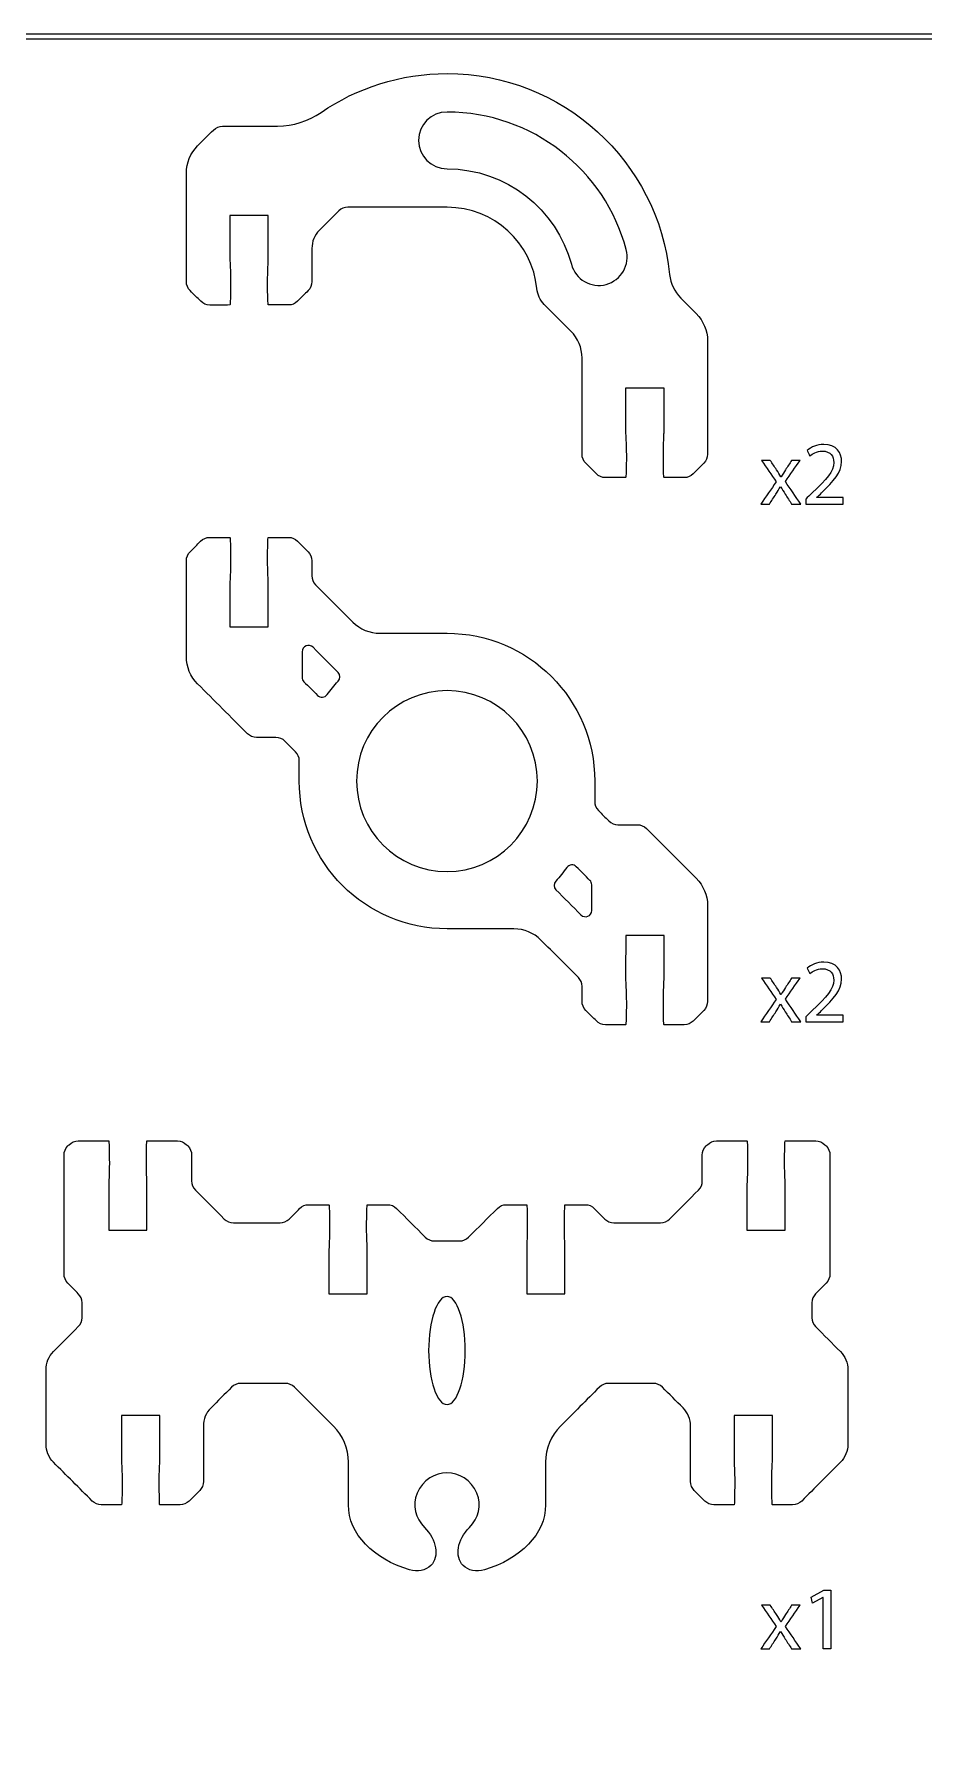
# Model space of a CAD drawing. Extents: x 0 to 440, y 200 to 450.
# Drawn here: x 232.9 to 302.6, y 315.9 to 450 of the extents above; entities that cross this region are included whole.
import ezdxf

# ---------------------------------------------------------------- set-up
doc = ezdxf.new("R2010")
doc.units = 0
doc.header["$MEASUREMENT"] = 0
doc.layers.add('DEFAULT', color=18, linetype='CONTINUOUS')

msp = doc.modelspace()

# ---------------------------------------------------------------- linework, layer by layer
at = {"layer": 'DEFAULT', "color": 1}
for points in [[(440, 450), (0, 450), (0, 200), (440, 200)], [(439.65, 200.35), (0.35, 200.35), (0.35, 449.65), (439.65, 449.65)]]:
    msp.add_lwpolyline(points, close=True, dxfattribs=at)
at = {"layer": 'DEFAULT', "color": 18}
msp.add_lwpolyline([(294.68, 327.57), (294.66, 327.57), (293.86, 327.14), (293.74, 327.61), (294.75, 328.15), (295.28, 328.15), (295.28, 323.56), (294.68, 323.56)], close=True, dxfattribs=at)
at = {"layer": 'DEFAULT', "color": 1}
for points, knots in [([(272.84, 428.84), (273.53, 428.14), (274.23, 427.45), (274.92, 426.76), (275.48, 426.2), (275.8, 425.43), (275.8, 424.64), (275.8, 422.13), (275.8, 419.62), (275.8, 417.11), (275.8, 416.84), (275.9, 416.59), (276.09, 416.4), (276.37, 416.13), (276.64, 415.85), (276.92, 415.57), (277.11, 415.39), (277.36, 415.28), (277.63, 415.28), (278.16, 415.28), (278.68, 415.28), (279.21, 415.28), (279.24, 415.28), (279.27, 416.07), (279.27, 417.03), (279.27, 418), (279.21, 418.69), (279.21, 418.78), (279.21, 419.95), (279.21, 421.12), (279.21, 422.28), (280.21, 422.28), (281.21, 422.28), (282.22, 422.28), (282.22, 421.12), (282.22, 419.95), (282.22, 418.78), (282.22, 418.69), (282.17, 418), (282.17, 417.03), (282.17, 416.07), (282.19, 415.28), (282.22, 415.28), (282.74, 415.28), (283.27, 415.28), (283.8, 415.28), (284.07, 415.28), (284.32, 415.39), (284.51, 415.58), (284.78, 415.85), (285.06, 416.13), (285.34, 416.41), (285.52, 416.59), (285.63, 416.85), (285.63, 417.11), (285.63, 420.07), (285.63, 423.04), (285.63, 426), (285.63, 426.79), (285.31, 427.56), (284.75, 428.12), (284.34, 428.53), (283.94, 428.93), (283.53, 429.34), (283.03, 429.84), (282.74, 430.49), (282.66, 431.19), (281.76, 440.02), (274.3, 446.92), (265.22, 446.92), (261.56, 446.92), (258.16, 445.8), (255.35, 443.88), (254.34, 443.19), (253.16, 442.8), (251.94, 442.8), (250.5, 442.8), (249.07, 442.8), (247.63, 442.8), (247.37, 442.8), (247.11, 442.69), (246.92, 442.5), (246.51, 442.09), (246.09, 441.67), (245.68, 441.26), (245.11, 440.69), (244.8, 439.93), (244.8, 439.13), (244.8, 436.3), (244.8, 433.46), (244.8, 430.62), (244.8, 430.36), (244.9, 430.1), (245.09, 429.92), (245.37, 429.64), (245.64, 429.36), (245.92, 429.09), (246.11, 428.9), (246.36, 428.79), (246.63, 428.79), (247.15, 428.79), (247.68, 428.79), (248.21, 428.8), (248.24, 428.8), (248.26, 429.58), (248.26, 430.55), (248.26, 431.51), (248.21, 432.21), (248.21, 432.3), (248.21, 433.46), (248.21, 434.63), (248.21, 435.8), (249.21, 435.8), (250.21, 435.8), (251.21, 435.8), (251.21, 434.63), (251.21, 433.46), (251.21, 432.3), (251.21, 432.21), (251.16, 431.51), (251.16, 430.55), (251.16, 429.58), (251.19, 428.8), (251.21, 428.8), (251.74, 428.8), (252.27, 428.8), (252.8, 428.8), (253.06, 428.8), (253.32, 428.9), (253.51, 429.09), (253.78, 429.37), (254.06, 429.64), (254.34, 429.92), (254.52, 430.11), (254.63, 430.36), (254.63, 430.63), (254.63, 431.49), (254.63, 432.36), (254.63, 433.23), (254.63, 433.76), (254.84, 434.27), (255.21, 434.64), (255.72, 435.15), (256.23, 435.66), (256.74, 436.17), (256.93, 436.36), (257.18, 436.46), (257.45, 436.46), (260.04, 436.46), (262.63, 436.46), (265.22, 436.45), (268.89, 436.45), (271.91, 433.66), (272.26, 430.08), (272.31, 429.61), (272.51, 429.17), (272.84, 428.84)], [1, 1, 1, 1, 9.324769, 9.324769, 9.324769, 10.324769, 10.324769, 10.324769, 31.665769, 31.665769, 31.665769, 32.665769, 32.665769, 32.665769, 35.989171, 35.989171, 35.989171, 36.989171, 36.989171, 36.989171, 41.495171, 41.495171, 41.495171, 42.495171, 42.495171, 42.495171, 43.495171, 43.495171, 43.495171, 53.415171, 53.415171, 53.415171, 61.925171, 61.925171, 61.925171, 71.845171, 71.845171, 71.845171, 72.845171, 72.845171, 72.845171, 73.845171, 73.845171, 73.845171, 78.341171, 78.341171, 78.341171, 79.341171, 79.341171, 79.341171, 82.664573, 82.664573, 82.664573, 83.664573, 83.664573, 83.664573, 108.848573, 108.848573, 108.848573, 109.848573, 109.848573, 109.848573, 114.747408, 114.747408, 114.747408, 115.747408, 115.747408, 115.747408, 116.747408, 116.747408, 116.747408, 117.747408, 117.747408, 117.747408, 118.747408, 118.747408, 118.747408, 130.950408, 130.950408, 130.950408, 131.950408, 131.950408, 131.950408, 136.95531, 136.95531, 136.95531, 137.95531, 137.95531, 137.95531, 162.07931, 162.07931, 162.07931, 163.07931, 163.07931, 163.07931, 166.402712, 166.402712, 166.402712, 167.402712, 167.402712, 167.402712, 171.908712, 171.908712, 171.908712, 172.908712, 172.908712, 172.908712, 173.908712, 173.908712, 173.908712, 183.828712, 183.828712, 183.828712, 192.338712, 192.338712, 192.338712, 202.258712, 202.258712, 202.258712, 203.258712, 203.258712, 203.258712, 204.258712, 204.258712, 204.258712, 208.754712, 208.754712, 208.754712, 209.754712, 209.754712, 209.754712, 213.078114, 213.078114, 213.078114, 214.078114, 214.078114, 214.078114, 221.448114, 221.448114, 221.448114, 222.448114, 222.448114, 222.448114, 228.563175, 228.563175, 228.563175, 229.563175, 229.563175, 229.563175, 251.596183, 251.596183, 251.596183, 252.596183, 252.596183, 252.596183, 253.596183, 253.596183, 253.596183, 253.596183]), ([(277.69, 430.41), (276.5, 430.09), (275.28, 430.8), (274.96, 431.99), (273.81, 436.29), (269.88, 439.46), (265.22, 439.46), (263.99, 439.46), (262.99, 440.46), (262.99, 441.69), (262.99, 442.92), (263.99, 443.91), (265.22, 443.91), (271.93, 443.91), (277.6, 439.34), (279.26, 433.14), (279.58, 431.95), (278.87, 430.73), (277.69, 430.41)], [1, 1, 1, 1, 2, 2, 2, 3, 3, 3, 4, 4, 4, 5, 5, 5, 6, 6, 6, 7, 7, 7, 7]), ([(280.14, 388.1), (279.63, 388.1), (279.12, 388.1), (278.61, 388.1), (278.35, 388.1), (278.09, 388.2), (277.9, 388.39), (277.63, 388.67), (277.35, 388.94), (277.08, 389.22), (276.89, 389.41), (276.79, 389.66), (276.79, 389.93), (276.79, 390.46), (276.79, 390.99), (276.79, 391.52), (276.79, 397.91), (271.61, 403.09), (265.22, 403.09), (263.46, 403.09), (261.71, 403.09), (259.96, 403.09), (259.17, 403.09), (258.4, 403.4), (257.84, 403.97), (256.87, 404.94), (255.89, 405.92), (254.92, 406.89), (254.73, 407.08), (254.62, 407.33), (254.62, 407.6), (254.62, 407.99), (254.62, 408.38), (254.62, 408.77), (254.62, 409.04), (254.52, 409.29), (254.33, 409.48), (254.06, 409.75), (253.78, 410.03), (253.5, 410.31), (253.32, 410.49), (253.06, 410.6), (252.8, 410.6), (252.27, 410.6), (251.74, 410.6), (251.21, 410.6), (251.18, 410.6), (251.16, 409.82), (251.16, 408.85), (251.16, 407.88), (251.21, 407.19), (251.21, 407.1), (251.21, 405.93), (251.21, 404.77), (251.21, 403.6), (250.21, 403.6), (249.21, 403.6), (248.21, 403.6), (248.21, 404.77), (248.21, 405.93), (248.21, 407.1), (248.21, 407.19), (248.26, 407.88), (248.26, 408.85), (248.26, 409.82), (248.24, 410.6), (248.21, 410.6), (247.68, 410.6), (247.15, 410.6), (246.62, 410.6), (246.36, 410.6), (246.1, 410.49), (245.91, 410.31), (245.64, 410.03), (245.36, 409.75), (245.09, 409.48), (244.9, 409.29), (244.8, 409.04), (244.8, 408.77), (244.8, 406.26), (244.8, 403.76), (244.8, 401.25), (244.8, 400.46), (245.11, 399.69), (245.68, 399.13), (246.98, 397.83), (248.28, 396.53), (249.58, 395.22), (249.77, 395.04), (250.03, 394.93), (250.29, 394.93), (250.8, 394.93), (251.31, 394.93), (251.81, 394.93), (252.08, 394.93), (252.33, 394.83), (252.52, 394.64), (252.8, 394.36), (253.07, 394.09), (253.35, 393.81), (253.54, 393.62), (253.64, 393.37), (253.64, 393.1), (253.64, 392.57), (253.64, 392.05), (253.64, 391.52), (253.64, 385.13), (258.82, 379.95), (265.22, 379.95), (266.96, 379.94), (268.71, 379.94), (270.46, 379.94), (271.26, 379.94), (272.02, 379.63), (272.58, 379.06), (273.56, 378.09), (274.53, 377.11), (275.51, 376.14), (275.7, 375.95), (275.8, 375.7), (275.8, 375.43), (275.8, 375.04), (275.8, 374.65), (275.8, 374.26), (275.8, 374), (275.91, 373.74), (276.09, 373.55), (276.37, 373.28), (276.64, 373), (276.92, 372.73), (277.11, 372.54), (277.36, 372.43), (277.63, 372.43), (278.16, 372.43), (278.68, 372.43), (279.21, 372.43), (279.24, 372.43), (279.27, 373.21), (279.27, 374.18), (279.27, 375.15), (279.21, 375.84), (279.21, 375.93), (279.21, 377.1), (279.22, 378.26), (279.22, 379.43), (280.22, 379.43), (281.22, 379.43), (282.22, 379.43), (282.22, 378.26), (282.22, 377.1), (282.22, 375.93), (282.22, 375.84), (282.17, 375.15), (282.17, 374.18), (282.17, 373.21), (282.19, 372.43), (282.22, 372.43), (282.74, 372.43), (283.27, 372.43), (283.8, 372.43), (284.07, 372.43), (284.32, 372.54), (284.51, 372.72), (284.78, 373), (285.06, 373.28), (285.34, 373.55), (285.52, 373.74), (285.63, 374), (285.63, 374.26), (285.63, 376.77), (285.63, 379.27), (285.63, 381.78), (285.63, 382.58), (285.31, 383.34), (284.75, 383.9), (283.45, 385.2), (282.15, 386.5), (280.84, 387.81), (280.66, 387.99), (280.4, 388.1), (280.14, 388.1)], [17.660295, 17.660295, 17.660295, 17.660295, 21.980295, 21.980295, 21.980295, 22.980295, 22.980295, 22.980295, 26.295922, 26.295922, 26.295922, 27.295922, 27.295922, 27.295922, 31.802922, 31.802922, 31.802922, 32.802922, 32.802922, 32.802922, 47.690922, 47.690922, 47.690922, 48.690922, 48.690922, 48.690922, 60.413338, 60.413338, 60.413338, 61.413338, 61.413338, 61.413338, 64.734338, 64.734338, 64.734338, 65.734338, 65.734338, 65.734338, 69.056326, 69.056326, 69.056326, 70.056326, 70.056326, 70.056326, 74.552326, 74.552326, 74.552326, 75.552326, 75.552326, 75.552326, 76.552326, 76.552326, 76.552326, 86.472326, 86.472326, 86.472326, 94.982326, 94.982326, 94.982326, 104.902326, 104.902326, 104.902326, 105.902326, 105.902326, 105.902326, 106.902326, 106.902326, 106.902326, 111.396326, 111.396326, 111.396326, 112.396326, 112.396326, 112.396326, 115.711953, 115.711953, 115.711953, 116.711953, 116.711953, 116.711953, 138.024953, 138.024953, 138.024953, 139.024953, 139.024953, 139.024953, 154.684541, 154.684541, 154.684541, 155.684541, 155.684541, 155.684541, 160.004541, 160.004541, 160.004541, 161.004541, 161.004541, 161.004541, 164.320875, 164.320875, 164.320875, 165.320875, 165.320875, 165.320875, 169.818875, 169.818875, 169.818875, 170.828875, 170.828875, 170.828875, 185.708877, 185.708877, 185.708877, 186.708877, 186.708877, 186.708877, 198.432707, 198.432707, 198.432707, 199.432707, 199.432707, 199.432707, 202.756707, 202.756707, 202.756707, 203.756707, 203.756707, 203.756707, 207.073041, 207.073041, 207.073041, 208.073041, 208.073041, 208.073041, 212.567041, 212.567041, 212.567041, 213.567041, 213.567041, 213.567041, 214.567041, 214.567041, 214.567041, 224.486046, 224.486046, 224.486046, 232.996046, 232.996046, 232.996046, 242.915051, 242.915051, 242.915051, 243.915051, 243.915051, 243.915051, 244.915051, 244.915051, 244.915051, 249.411051, 249.411051, 249.411051, 250.411051, 250.411051, 250.411051, 253.733038, 253.733038, 253.733038, 254.733038, 254.733038, 254.733038, 276.044038, 276.044038, 276.044038, 277.044038, 277.044038, 277.044038, 292.704333, 292.704333, 292.704333, 293.704333, 293.704333, 293.704333, 293.704333]), ([(255.07, 398.23), (254.72, 398.58), (254.36, 398.94), (254.01, 399.29), (253.92, 399.38), (253.86, 399.51), (253.86, 399.64), (253.86, 400.31), (253.86, 400.97), (253.86, 401.64), (253.86, 402.08), (254.4, 402.31), (254.72, 401.99), (255.37, 401.34), (256.02, 400.68), (256.68, 400.03), (256.87, 399.84), (256.87, 399.54), (256.68, 399.34), (256.38, 399), (256.09, 398.65), (255.82, 398.29), (255.65, 398.04), (255.29, 398.02), (255.07, 398.23)], [0, 0, 0, 0, 4.253957, 4.253957, 4.253957, 5.253957, 5.253957, 5.253957, 10.904957, 10.904957, 10.904957, 11.904957, 11.904957, 11.904957, 19.76657, 19.76657, 19.76657, 20.76657, 20.76657, 20.76657, 21.76657, 21.76657, 21.76657, 22.76657, 22.76657, 22.76657, 22.76657]), ([(265.22, 384.43), (261.3, 384.43), (258.13, 387.6), (258.13, 391.52), (258.13, 395.43), (261.3, 398.6), (265.22, 398.6), (269.12, 398.6), (272.3, 395.43), (272.3, 391.52), (272.3, 387.6), (269.12, 384.43), (265.22, 384.43)], [1, 1, 1, 1, 2, 2, 2, 3, 3, 3, 4, 4, 4, 5, 5, 5, 5]), ([(275.71, 381.04), (275.06, 381.69), (274.4, 382.35), (273.75, 383), (273.56, 383.19), (273.56, 383.49), (273.74, 383.69), (274.05, 384.03), (274.33, 384.38), (274.6, 384.75), (274.78, 384.99), (275.14, 385.02), (275.35, 384.8), (275.71, 384.45), (276.06, 384.09), (276.42, 383.74), (276.51, 383.65), (276.56, 383.52), (276.56, 383.39), (276.56, 382.72), (276.56, 382.06), (276.56, 381.39), (276.56, 380.95), (276.03, 380.72), (275.71, 381.04)], [0, 0, 0, 0, 7.861613, 7.861613, 7.861613, 8.861613, 8.861613, 8.861613, 9.861613, 9.861613, 9.861613, 10.861613, 10.861613, 10.861613, 15.126883, 15.126883, 15.126883, 16.126883, 16.126883, 16.126883, 21.776883, 21.776883, 21.776883, 22.776883, 22.776883, 22.776883, 22.776883]), ([(293.8, 349.49), (293.8, 349.88), (293.8, 350.27), (293.8, 350.66), (293.8, 350.93), (293.91, 351.18), (294.1, 351.37), (294.37, 351.65), (294.65, 351.92), (294.93, 352.2), (295.11, 352.39), (295.22, 352.64), (295.22, 352.91), (295.22, 356.02), (295.22, 359.12), (295.22, 362.23), (295.22, 362.5), (295.11, 362.75), (294.93, 362.94), (294.89, 362.97), (294.86, 363.01), (294.82, 363.04), (294.63, 363.23), (294.38, 363.34), (294.11, 363.34), (293.31, 363.34), (292.52, 363.34), (291.72, 363.34), (291.69, 363.34), (291.67, 362.55), (291.67, 361.59), (291.67, 360.62), (291.72, 360.17), (291.72, 359.84), (291.72, 358.67), (291.72, 357.51), (291.72, 356.34), (290.72, 356.34), (289.72, 356.34), (288.72, 356.34), (288.72, 357.51), (288.72, 358.67), (288.72, 359.84), (288.72, 360.17), (288.77, 360.62), (288.77, 361.59), (288.77, 362.55), (288.75, 363.34), (288.72, 363.34), (287.92, 363.34), (287.12, 363.34), (286.33, 363.34), (286.06, 363.34), (285.81, 363.23), (285.62, 363.04), (285.58, 363.01), (285.55, 362.98), (285.52, 362.94), (285.33, 362.75), (285.22, 362.5), (285.22, 362.23), (285.22, 361.55), (285.22, 360.88), (285.22, 360.2), (285.22, 359.93), (285.12, 359.68), (284.93, 359.49), (284.17, 358.74), (283.42, 357.98), (282.66, 357.22), (282.47, 357.04), (282.22, 356.93), (281.95, 356.93), (280.73, 356.93), (279.51, 356.93), (278.29, 356.93), (278.03, 356.93), (277.77, 357.04), (277.59, 357.22), (277.31, 357.5), (277.03, 357.77), (276.76, 358.05), (276.57, 358.24), (276.32, 358.34), (276.05, 358.34), (275.52, 358.34), (274.99, 358.34), (274.46, 358.34), (274.44, 358.34), (274.42, 357.56), (274.42, 356.6), (274.42, 355.63), (274.46, 355.18), (274.46, 354.85), (274.46, 353.68), (274.46, 352.51), (274.46, 351.35), (273.46, 351.35), (272.46, 351.35), (271.46, 351.35), (271.46, 352.51), (271.46, 353.68), (271.46, 354.85), (271.46, 355.18), (271.51, 355.63), (271.51, 356.6), (271.51, 357.56), (271.49, 358.34), (271.46, 358.34), (270.93, 358.34), (270.41, 358.34), (269.88, 358.34), (269.61, 358.34), (269.36, 358.24), (269.17, 358.05), (268.42, 357.3), (267.66, 356.55), (266.91, 355.8), (266.72, 355.61), (266.47, 355.5), (266.21, 355.5), (265.54, 355.5), (264.88, 355.5), (264.22, 355.5), (263.96, 355.5), (263.7, 355.61), (263.51, 355.8), (262.76, 356.55), (262.01, 357.3), (261.26, 358.05), (261.07, 358.24), (260.82, 358.34), (260.55, 358.34), (260.02, 358.34), (259.5, 358.34), (258.97, 358.34), (258.94, 358.34), (258.92, 357.56), (258.92, 356.6), (258.92, 355.63), (258.97, 355.18), (258.97, 354.85), (258.97, 353.68), (258.97, 352.51), (258.97, 351.35), (257.97, 351.35), (256.97, 351.35), (255.97, 351.35), (255.97, 352.51), (255.97, 353.68), (255.97, 354.85), (255.97, 355.18), (256.02, 355.63), (256.01, 356.6), (256.01, 357.56), (255.99, 358.34), (255.97, 358.34), (255.44, 358.34), (254.91, 358.34), (254.38, 358.34), (254.11, 358.34), (253.86, 358.24), (253.67, 358.05), (253.4, 357.77), (253.12, 357.5), (252.84, 357.22), (252.66, 357.04), (252.4, 356.93), (252.14, 356.93), (250.92, 356.93), (249.7, 356.93), (248.48, 356.93), (248.21, 356.93), (247.96, 357.04), (247.77, 357.22), (247.01, 357.98), (246.26, 358.74), (245.5, 359.49), (245.31, 359.68), (245.21, 359.93), (245.21, 360.2), (245.21, 360.88), (245.21, 361.55), (245.21, 362.23), (245.21, 362.5), (245.1, 362.75), (244.91, 362.94), (244.88, 362.98), (244.85, 363.01), (244.81, 363.04), (244.62, 363.23), (244.37, 363.34), (244.1, 363.34), (243.31, 363.34), (242.51, 363.34), (241.71, 363.34), (241.68, 363.34), (241.66, 362.55), (241.66, 361.59), (241.66, 360.62), (241.71, 360.17), (241.71, 359.84), (241.71, 358.67), (241.71, 357.51), (241.71, 356.34), (240.71, 356.34), (239.71, 356.34), (238.71, 356.34), (238.71, 357.51), (238.71, 358.67), (238.71, 359.84), (238.71, 360.17), (238.76, 360.62), (238.76, 361.59), (238.76, 362.55), (238.74, 363.34), (238.71, 363.34), (237.91, 363.34), (237.11, 363.34), (236.32, 363.34), (236.05, 363.34), (235.8, 363.23), (235.61, 363.04), (235.58, 363.01), (235.54, 362.98), (235.51, 362.94), (235.32, 362.75), (235.21, 362.5), (235.21, 362.23), (235.21, 359.12), (235.21, 356.02), (235.21, 352.91), (235.21, 352.64), (235.32, 352.39), (235.5, 352.2), (235.78, 351.92), (236.06, 351.65), (236.33, 351.37), (236.52, 351.18), (236.63, 350.93), (236.63, 350.66), (236.63, 350.27), (236.63, 349.88), (236.63, 349.49), (236.63, 349.23), (236.52, 348.97), (236.33, 348.79), (235.68, 348.14), (235.03, 347.49), (234.38, 346.84), (234.01, 346.46), (233.8, 345.95), (233.8, 345.42), (233.8, 343.48), (233.8, 341.53), (233.8, 339.58), (233.8, 339.05), (234.01, 338.55), (234.38, 338.17), (235.39, 337.16), (236.41, 336.15), (237.42, 335.13), (237.61, 334.95), (237.86, 334.84), (238.13, 334.84), (238.66, 334.84), (239.18, 334.84), (239.71, 334.84), (239.74, 334.84), (239.76, 335.62), (239.76, 336.59), (239.76, 337.56), (239.71, 338), (239.71, 338.34), (239.71, 339.51), (239.71, 340.67), (239.71, 341.84), (240.71, 341.84), (241.71, 341.84), (242.71, 341.84), (242.71, 340.67), (242.71, 339.51), (242.71, 338.34), (242.71, 338), (242.67, 337.56), (242.67, 336.59), (242.67, 335.62), (242.69, 334.84), (242.71, 334.84), (243.24, 334.84), (243.77, 334.84), (244.3, 334.84), (244.57, 334.84), (244.82, 334.95), (245.01, 335.13), (245.28, 335.41), (245.56, 335.69), (245.84, 335.96), (246.02, 336.15), (246.13, 336.4), (246.13, 336.67), (246.13, 338.12), (246.13, 339.56), (246.13, 341.01), (246.13, 341.54), (246.34, 342.05), (246.71, 342.42), (247.26, 342.97), (247.8, 343.51), (248.34, 344.05), (248.53, 344.24), (248.78, 344.35), (249.05, 344.35), (250.22, 344.35), (251.39, 344.35), (252.56, 344.35), (252.82, 344.35), (253.08, 344.24), (253.27, 344.05), (254.28, 343.04), (255.3, 342.02), (256.32, 341), (257.07, 340.25), (257.49, 339.24), (257.49, 338.18), (257.49, 337.06), (257.49, 335.95), (257.49, 334.84), (257.49, 332.55), (259.47, 330.58), (262.28, 329.75), (262.92, 329.56), (263.55, 329.69), (263.95, 330.09), (264.64, 330.77), (264.41, 332.11), (263.45, 333.07), (262.75, 333.78), (262.47, 334.82), (262.87, 335.74), (263.78, 337.88), (266.65, 337.88), (267.56, 335.74), (267.96, 334.82), (267.68, 333.78), (266.98, 333.07), (266.02, 332.11), (265.79, 330.77), (266.48, 330.09), (266.88, 329.69), (267.51, 329.56), (268.15, 329.75), (270.96, 330.58), (272.94, 332.55), (272.94, 334.84), (272.94, 335.95), (272.94, 337.06), (272.94, 338.18), (272.94, 339.24), (273.36, 340.25), (274.11, 341), (275.13, 342.02), (276.14, 343.04), (277.16, 344.05), (277.35, 344.24), (277.6, 344.35), (277.87, 344.35), (279.04, 344.35), (280.21, 344.35), (281.38, 344.35), (281.65, 344.35), (281.9, 344.24), (282.09, 344.05), (282.63, 343.51), (283.17, 342.97), (283.72, 342.43), (284.09, 342.05), (284.3, 341.54), (284.3, 341.01), (284.3, 339.56), (284.3, 338.12), (284.3, 336.67), (284.3, 336.4), (284.41, 336.15), (284.59, 335.96), (284.87, 335.69), (285.15, 335.41), (285.42, 335.13), (285.61, 334.95), (285.86, 334.84), (286.13, 334.84), (286.66, 334.84), (287.18, 334.84), (287.71, 334.84), (287.74, 334.84), (287.76, 335.62), (287.76, 336.59), (287.76, 337.56), (287.71, 338), (287.71, 338.34), (287.71, 339.51), (287.71, 340.67), (287.72, 341.84), (288.72, 341.84), (289.72, 341.84), (290.72, 341.84), (290.72, 340.67), (290.72, 339.51), (290.71, 338.34), (290.71, 338), (290.66, 337.56), (290.66, 336.59), (290.66, 335.62), (290.69, 334.84), (290.71, 334.84), (291.24, 334.84), (291.77, 334.84), (292.3, 334.84), (292.57, 334.84), (292.82, 334.95), (293.01, 335.13), (294.02, 336.15), (295.03, 337.16), (296.04, 338.17), (296.42, 338.55), (296.63, 339.05), (296.63, 339.58), (296.63, 341.53), (296.63, 343.48), (296.63, 345.42), (296.63, 345.95), (296.42, 346.46), (296.04, 346.84), (295.4, 347.49), (294.75, 348.14), (294.1, 348.79), (293.91, 348.97), (293.8, 349.23), (293.8, 349.49)], [1, 1, 1, 1, 4.322, 4.322, 4.322, 5.322, 5.322, 5.322, 8.645402, 8.645402, 8.645402, 9.645402, 9.645402, 9.645402, 36.077402, 36.077402, 36.077402, 37.077402, 37.077402, 37.077402, 37.501666, 37.501666, 37.501666, 38.501666, 38.501666, 38.501666, 45.281666, 45.281666, 45.281666, 46.281666, 46.281666, 46.281666, 47.281666, 47.281666, 47.281666, 57.201666, 57.201666, 57.201666, 65.711666, 65.711666, 65.711666, 75.631666, 75.631666, 75.631666, 76.631666, 76.631666, 76.631666, 77.631666, 77.631666, 77.631666, 84.407666, 84.407666, 84.407666, 85.407666, 85.407666, 85.407666, 85.826273, 85.826273, 85.826273, 86.826273, 86.826273, 86.826273, 92.582273, 92.582273, 92.582273, 93.582273, 93.582273, 93.582273, 102.675666, 102.675666, 102.675666, 103.675666, 103.675666, 103.675666, 114.049666, 114.049666, 114.049666, 115.049666, 115.049666, 115.049666, 118.368828, 118.368828, 118.368828, 119.368828, 119.368828, 119.368828, 123.866828, 123.866828, 123.866828, 124.866828, 124.866828, 124.866828, 125.866828, 125.866828, 125.866828, 135.786828, 135.786828, 135.786828, 144.296828, 144.296828, 144.296828, 154.216828, 154.216828, 154.216828, 155.216828, 155.216828, 155.216828, 156.216828, 156.216828, 156.216828, 160.713828, 160.713828, 160.713828, 161.713828, 161.713828, 161.713828, 170.75914, 170.75914, 170.75914, 171.75914, 171.75914, 171.75914, 177.38314, 177.38314, 177.38314, 178.38314, 178.38314, 178.38314, 187.428452, 187.428452, 187.428452, 188.428452, 188.428452, 188.428452, 192.915452, 192.915452, 192.915452, 193.915452, 193.915452, 193.915452, 194.915452, 194.915452, 194.915452, 204.835452, 204.835452, 204.835452, 213.345452, 213.345452, 213.345452, 223.265452, 223.265452, 223.265452, 224.265452, 224.265452, 224.265452, 225.265452, 225.265452, 225.265452, 229.763452, 229.763452, 229.763452, 230.763452, 230.763452, 230.763452, 234.082614, 234.082614, 234.082614, 235.082614, 235.082614, 235.082614, 245.456614, 245.456614, 245.456614, 246.456614, 246.456614, 246.456614, 255.550007, 255.550007, 255.550007, 256.550007, 256.550007, 256.550007, 262.306007, 262.306007, 262.306007, 263.306007, 263.306007, 263.306007, 263.724614, 263.724614, 263.724614, 264.724614, 264.724614, 264.724614, 271.494614, 271.494614, 271.494614, 272.494614, 272.494614, 272.494614, 273.494614, 273.494614, 273.494614, 283.414614, 283.414614, 283.414614, 291.924614, 291.924614, 291.924614, 301.844614, 301.844614, 301.844614, 302.844614, 302.844614, 302.844614, 303.844614, 303.844614, 303.844614, 310.620614, 310.620614, 310.620614, 311.620614, 311.620614, 311.620614, 312.039221, 312.039221, 312.039221, 313.039221, 313.039221, 313.039221, 339.465221, 339.465221, 339.465221, 340.465221, 340.465221, 340.465221, 343.788623, 343.788623, 343.788623, 344.788623, 344.788623, 344.788623, 348.109623, 348.109623, 348.109623, 349.109623, 349.109623, 349.109623, 356.918205, 356.918205, 356.918205, 357.918205, 357.918205, 357.918205, 374.470205, 374.470205, 374.470205, 375.470205, 375.470205, 375.470205, 387.646584, 387.646584, 387.646584, 388.646584, 388.646584, 388.646584, 393.142584, 393.142584, 393.142584, 394.142584, 394.142584, 394.142584, 395.142584, 395.142584, 395.142584, 405.062589, 405.062589, 405.062589, 413.572589, 413.572589, 413.572589, 423.492594, 423.492594, 423.492594, 424.492594, 424.492594, 424.492594, 425.492594, 425.492594, 425.492594, 429.988594, 429.988594, 429.988594, 430.988594, 430.988594, 430.988594, 434.311996, 434.311996, 434.311996, 435.311996, 435.311996, 435.311996, 447.623996, 447.623996, 447.623996, 448.623996, 448.623996, 448.623996, 455.144942, 455.144942, 455.144942, 456.144942, 456.144942, 456.144942, 466.103942, 466.103942, 466.103942, 467.103942, 467.103942, 467.103942, 479.335475, 479.335475, 479.335475, 480.335475, 480.335475, 480.335475, 489.788475, 489.788475, 489.788475, 490.788475, 490.788475, 490.788475, 491.788475, 491.788475, 491.788475, 492.788475, 492.788475, 492.788475, 493.788475, 493.788475, 493.788475, 494.788475, 494.788475, 494.788475, 495.788475, 495.788475, 495.788475, 496.788475, 496.788475, 496.788475, 497.788475, 497.788475, 497.788475, 498.788475, 498.788475, 498.788475, 508.241475, 508.241475, 508.241475, 509.241475, 509.241475, 509.241475, 521.473008, 521.473008, 521.473008, 522.473008, 522.473008, 522.473008, 532.434008, 532.434008, 532.434008, 533.434008, 533.434008, 533.434008, 539.959898, 539.959898, 539.959898, 540.959898, 540.959898, 540.959898, 553.269898, 553.269898, 553.269898, 554.269898, 554.269898, 554.269898, 557.5933, 557.5933, 557.5933, 558.5933, 558.5933, 558.5933, 563.0793, 563.0793, 563.0793, 564.0793, 564.0793, 564.0793, 565.0793, 565.0793, 565.0793, 574.999305, 574.999305, 574.999305, 583.509305, 583.509305, 583.509305, 593.42931, 593.42931, 593.42931, 594.42931, 594.42931, 594.42931, 595.42931, 595.42931, 595.42931, 599.93431, 599.93431, 599.93431, 600.93431, 600.93431, 600.93431, 613.103619, 613.103619, 613.103619, 614.103619, 614.103619, 614.103619, 630.658619, 630.658619, 630.658619, 631.658619, 631.658619, 631.658619, 639.464371, 639.464371, 639.464371, 640.464371, 640.464371, 640.464371, 640.464371]), ([(265.22, 342.69), (264.42, 342.69), (263.78, 344.59), (263.78, 346.92), (263.78, 349.25), (264.42, 351.15), (265.22, 351.15), (266.01, 351.15), (266.65, 349.25), (266.65, 346.92), (266.65, 344.59), (266.01, 342.69), (265.22, 342.69)], [1, 1, 1, 1, 2, 2, 2, 3, 3, 3, 4, 4, 4, 5, 5, 5, 5])]:
    msp.add_open_spline(points, degree=3, knots=knots, dxfattribs=at)
at = {"layer": 'DEFAULT', "color": 18}
for points, knots in [([(293.33, 413.21), (293.33, 413.34), (293.33, 413.46), (293.33, 413.59), (293.49, 413.75), (293.65, 413.91), (293.81, 414.06), (294.99, 415.18), (295.52, 415.77), (295.52, 416.46), (295.52, 416.93), (295.3, 417.36), (294.61, 417.36), (294.2, 417.36), (293.85, 417.15), (293.64, 416.97), (293.57, 417.12), (293.51, 417.26), (293.44, 417.41), (293.76, 417.68), (294.21, 417.88), (294.74, 417.88), (295.73, 417.88), (296.14, 417.2), (296.14, 416.54), (296.14, 415.69), (295.53, 415.01), (294.56, 414.08), (294.44, 413.97), (294.32, 413.85), (294.2, 413.74), (294.2, 413.73), (294.2, 413.73), (294.2, 413.73), (294.88, 413.73), (295.57, 413.73), (296.26, 413.73), (296.26, 413.55), (296.26, 413.38), (296.26, 413.21), (295.28, 413.21), (294.3, 413.21), (293.33, 413.21)], [8.302, 8.302, 8.302, 8.302, 9.382, 9.382, 9.382, 11.306235, 11.306235, 11.306235, 12.306235, 12.306235, 12.306235, 13.306235, 13.306235, 13.306235, 14.306235, 14.306235, 14.306235, 15.666823, 15.666823, 15.666823, 16.666823, 16.666823, 16.666823, 17.666823, 17.666823, 17.666823, 18.666823, 18.666823, 18.666823, 20.083581, 20.083581, 20.083581, 20.123581, 20.123581, 20.123581, 25.965581, 25.965581, 25.965581, 27.425581, 27.425581, 27.425581, 35.727581, 35.727581, 35.727581, 35.727581]), ([(290.55, 416.63), (290.71, 416.38), (290.87, 416.14), (291.04, 415.89), (291.16, 415.7), (291.27, 415.53), (291.38, 415.33), (291.39, 415.33), (291.39, 415.33), (291.4, 415.33), (291.52, 415.54), (291.63, 415.72), (291.74, 415.9), (291.9, 416.14), (292.06, 416.38), (292.22, 416.63), (292.44, 416.63), (292.67, 416.63), (292.89, 416.63), (292.5, 416.08), (292.11, 415.52), (291.73, 414.97), (292.13, 414.39), (292.53, 413.8), (292.93, 413.21), (292.69, 413.21), (292.46, 413.21), (292.22, 413.21), (292.05, 413.47), (291.89, 413.72), (291.72, 413.98), (291.59, 414.18), (291.47, 414.37), (291.35, 414.57), (291.35, 414.57), (291.34, 414.57), (291.34, 414.57), (291.23, 414.37), (291.11, 414.18), (290.98, 413.98), (290.81, 413.72), (290.65, 413.47), (290.48, 413.21), (290.26, 413.21), (290.03, 413.21), (289.8, 413.21), (290.2, 413.79), (290.61, 414.37), (291.01, 414.95), (290.63, 415.51), (290.24, 416.07), (289.86, 416.63), (290.09, 416.63), (290.32, 416.63), (290.55, 416.63)], [0, 0, 0, 0, 2.49671, 2.49671, 2.49671, 3.49671, 3.49671, 3.49671, 3.55771, 3.55771, 3.55771, 4.55771, 4.55771, 4.55771, 7.026151, 7.026151, 7.026151, 8.927151, 8.927151, 8.927151, 14.655009, 14.655009, 14.655009, 20.702323, 20.702323, 20.702323, 22.702323, 22.702323, 22.702323, 25.304853, 25.304853, 25.304853, 26.304853, 26.304853, 26.304853, 26.344853, 26.344853, 26.344853, 27.344853, 27.344853, 27.344853, 29.937064, 29.937064, 29.937064, 31.877064, 31.877064, 31.877064, 37.89844, 37.89844, 37.89844, 43.66264, 43.66264, 43.66264, 45.62264, 45.62264, 45.62264, 45.62264]), ([(293.33, 372.67), (293.33, 372.8), (293.33, 372.93), (293.33, 373.05), (293.49, 373.21), (293.65, 373.37), (293.81, 373.53), (294.99, 374.64), (295.52, 375.24), (295.52, 375.93), (295.52, 376.39), (295.3, 376.82), (294.61, 376.82), (294.2, 376.82), (293.85, 376.61), (293.64, 376.44), (293.57, 376.58), (293.51, 376.73), (293.44, 376.87), (293.76, 377.14), (294.21, 377.34), (294.74, 377.34), (295.73, 377.34), (296.14, 376.66), (296.14, 376), (296.14, 375.16), (295.53, 374.47), (294.56, 373.54), (294.44, 373.43), (294.32, 373.32), (294.2, 373.2), (294.2, 373.2), (294.2, 373.19), (294.2, 373.19), (294.88, 373.19), (295.57, 373.19), (296.26, 373.19), (296.26, 373.02), (296.26, 372.85), (296.26, 372.67), (295.28, 372.67), (294.3, 372.67), (293.33, 372.67)], [8.302, 8.302, 8.302, 8.302, 9.382, 9.382, 9.382, 11.305538, 11.305538, 11.305538, 12.305538, 12.305538, 12.305538, 13.305538, 13.305538, 13.305538, 14.305538, 14.305538, 14.305538, 15.666127, 15.666127, 15.666127, 16.666127, 16.666127, 16.666127, 17.666127, 17.666127, 17.666127, 18.666127, 18.666127, 18.666127, 20.082884, 20.082884, 20.082884, 20.123884, 20.123884, 20.123884, 25.965884, 25.965884, 25.965884, 27.424884, 27.424884, 27.424884, 35.726884, 35.726884, 35.726884, 35.726884]), ([(290.55, 376.09), (290.71, 375.84), (290.87, 375.6), (291.04, 375.36), (291.16, 375.16), (291.27, 374.99), (291.38, 374.8), (291.39, 374.8), (291.4, 374.8), (291.4, 374.8), (291.52, 375), (291.63, 375.18), (291.74, 375.36), (291.9, 375.6), (292.06, 375.85), (292.22, 376.09), (292.44, 376.09), (292.67, 376.09), (292.89, 376.09), (292.5, 375.54), (292.12, 374.99), (291.73, 374.44), (292.13, 373.85), (292.53, 373.26), (292.93, 372.67), (292.69, 372.67), (292.46, 372.67), (292.22, 372.67), (292.05, 372.93), (291.89, 373.19), (291.72, 373.44), (291.59, 373.64), (291.47, 373.83), (291.35, 374.04), (291.35, 374.04), (291.34, 374.04), (291.34, 374.04), (291.23, 373.83), (291.11, 373.65), (290.98, 373.44), (290.81, 373.19), (290.65, 372.93), (290.48, 372.67), (290.26, 372.67), (290.03, 372.67), (289.8, 372.67), (290.2, 373.25), (290.61, 373.84), (291.01, 374.42), (290.63, 374.97), (290.24, 375.53), (289.86, 376.09), (290.09, 376.09), (290.32, 376.09), (290.55, 376.09)], [0, 0, 0, 0, 2.49671, 2.49671, 2.49671, 3.49671, 3.49671, 3.49671, 3.55771, 3.55771, 3.55771, 4.55771, 4.55771, 4.55771, 7.026985, 7.026985, 7.026985, 8.927985, 8.927985, 8.927985, 14.656661, 14.656661, 14.656661, 20.703148, 20.703148, 20.703148, 22.703148, 22.703148, 22.703148, 25.304839, 25.304839, 25.304839, 26.304839, 26.304839, 26.304839, 26.344839, 26.344839, 26.344839, 27.344839, 27.344839, 27.344839, 29.93621, 29.93621, 29.93621, 31.87621, 31.87621, 31.87621, 37.897586, 37.897586, 37.897586, 43.661785, 43.661785, 43.661785, 45.621785, 45.621785, 45.621785, 45.621785]), ([(290.55, 326.98), (290.71, 326.73), (290.87, 326.49), (291.04, 326.24), (291.16, 326.05), (291.27, 325.88), (291.38, 325.68), (291.39, 325.68), (291.4, 325.68), (291.4, 325.68), (291.52, 325.89), (291.63, 326.07), (291.74, 326.25), (291.9, 326.49), (292.06, 326.73), (292.22, 326.98), (292.44, 326.98), (292.67, 326.98), (292.89, 326.98), (292.5, 326.43), (292.12, 325.88), (291.73, 325.32), (292.13, 324.74), (292.53, 324.15), (292.93, 323.56), (292.69, 323.56), (292.46, 323.56), (292.22, 323.56), (292.05, 323.82), (291.89, 324.07), (291.72, 324.33), (291.59, 324.53), (291.47, 324.72), (291.35, 324.92), (291.35, 324.92), (291.34, 324.92), (291.34, 324.92), (291.23, 324.72), (291.11, 324.53), (290.98, 324.33), (290.81, 324.07), (290.65, 323.82), (290.48, 323.56), (290.26, 323.56), (290.03, 323.56), (289.8, 323.56), (290.2, 324.14), (290.61, 324.72), (291.01, 325.3), (290.63, 325.86), (290.24, 326.42), (289.86, 326.98), (290.09, 326.98), (290.32, 326.98), (290.55, 326.98)], [0, 0, 0, 0, 2.49671, 2.49671, 2.49671, 3.49671, 3.49671, 3.49671, 3.55771, 3.55771, 3.55771, 4.55771, 4.55771, 4.55771, 7.026151, 7.026151, 7.026151, 8.927151, 8.927151, 8.927151, 14.655827, 14.655827, 14.655827, 20.702313, 20.702313, 20.702313, 22.702313, 22.702313, 22.702313, 25.304005, 25.304005, 25.304005, 26.304005, 26.304005, 26.304005, 26.344005, 26.344005, 26.344005, 27.344005, 27.344005, 27.344005, 29.935375, 29.935375, 29.935375, 31.875375, 31.875375, 31.875375, 37.896751, 37.896751, 37.896751, 43.660951, 43.660951, 43.660951, 45.620951, 45.620951, 45.620951, 45.620951])]:
    msp.add_open_spline(points, degree=3, knots=knots, dxfattribs=at)

doc.saveas('drawing.dxf')
